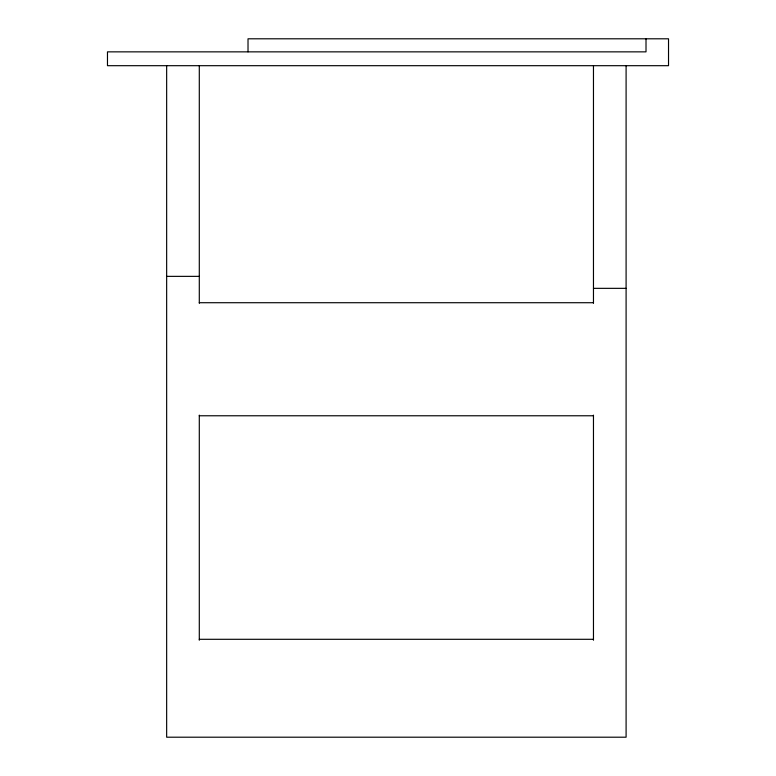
<?xml version="1.0" encoding="UTF-8"?>
<svg xmlns="http://www.w3.org/2000/svg" width="776" height="776" viewBox="0 0 776 776"><rect width="100%" height="100%" fill="white"/><g stroke="black" fill="none" stroke-linecap="round" stroke-linejoin="round"><path stroke-width="1.16" d="M166.656 276.363L199.296 276.363M593.465 288.342L626.096 288.342M199.296 302.718L593.465 302.718M199.296 415.771L593.465 415.771M199.296 639.298L593.465 639.298M646.01 38.8L646.01 51.856L107.476 51.856L107.476 65.688L668.524 65.688L668.524 38.8L248.019 38.8L248.019 51.856M626.096 65.688L626.096 737.2L166.656 737.2L166.656 65.688M593.465 65.688L593.465 303.261M593.465 415.131L593.465 640.229M199.296 65.688L199.296 303.261M199.296 415.131L199.296 640.229"/></g></svg>
